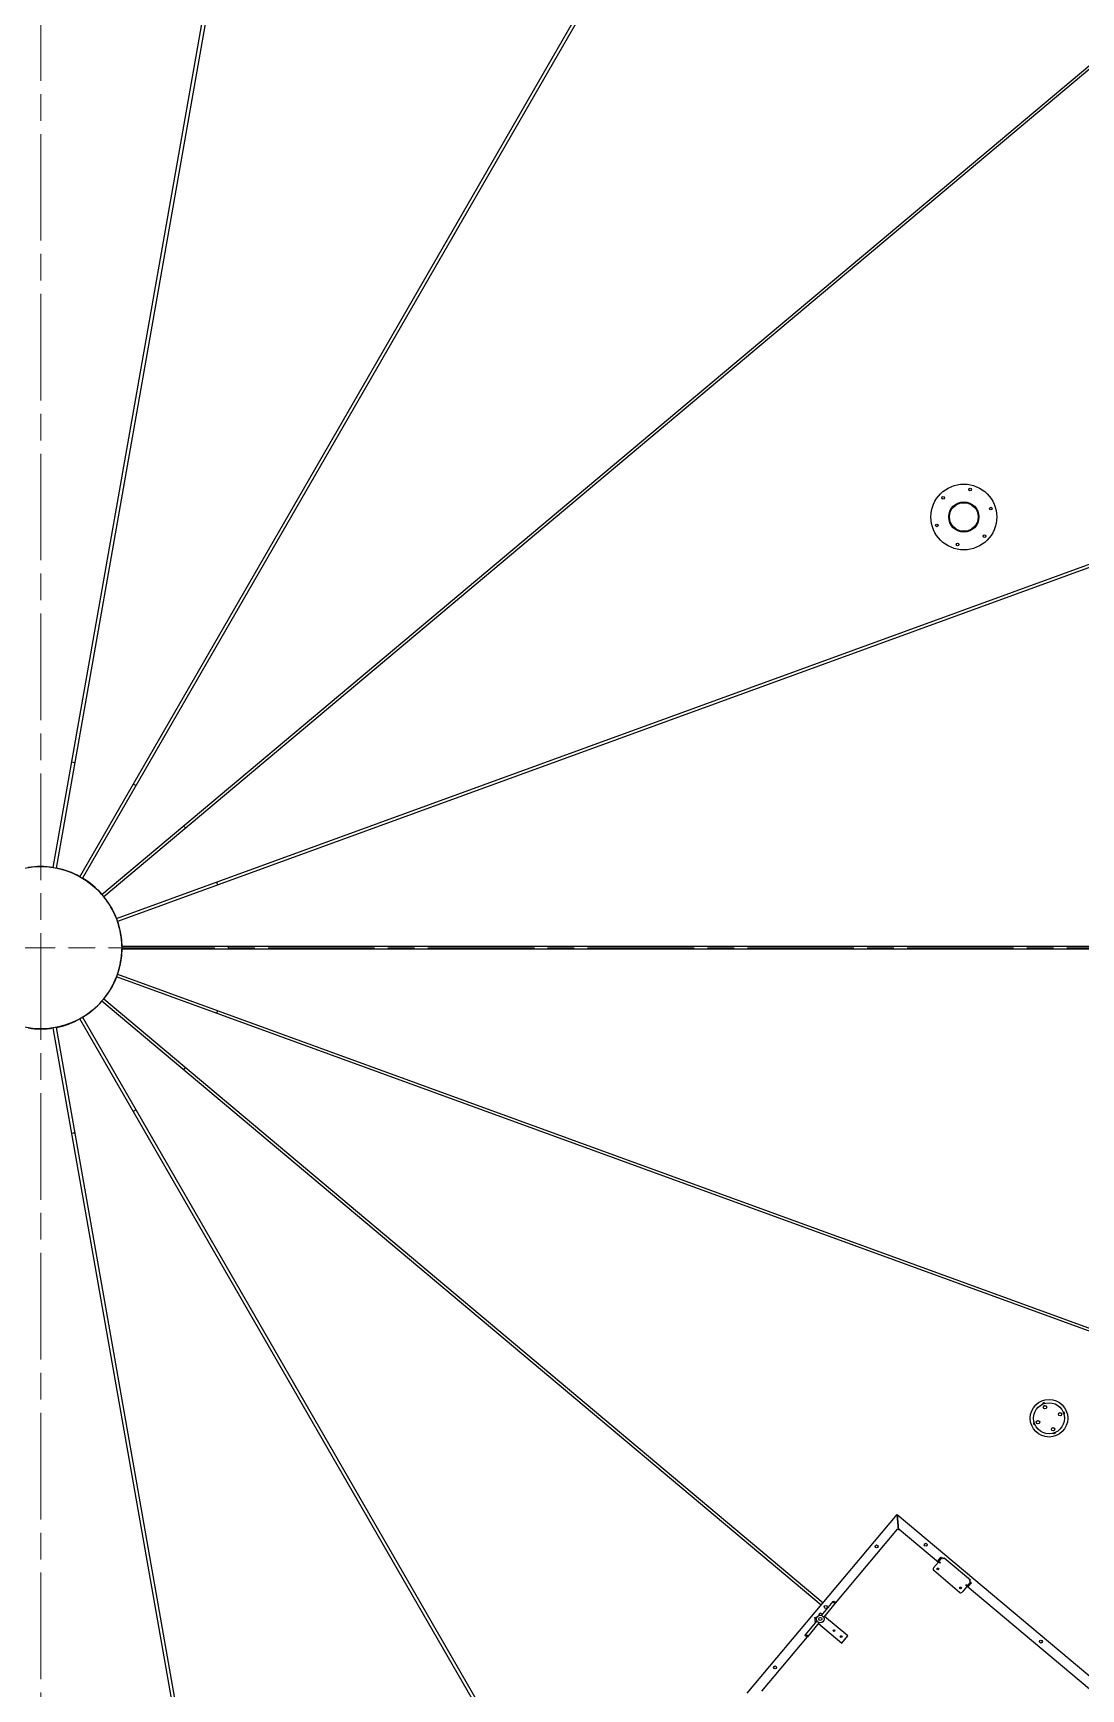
# Model space of a CAD drawing. Header units: millimetres. Extents: x 0 to 100323, y 0 to 59400.
# Drawn here: x 15212 to 20788, y 18274 to 27079 of the extents above; entities that cross this region are included whole.
import ezdxf

# ---------------------------------------------------------------- set-up
doc = ezdxf.new("R2010")
doc.units = ezdxf.units.MM
doc.header["$LTSCALE"] = 100
doc.linetypes.add('CHAIN', pattern=[0.3543, 0.2362, -0.0295, 0.0591, -0.0295])
doc.layers.add('Center Mark', color=7, linetype='Continuous', lineweight=18)
doc.layers.add('Visible', color=7, linetype='Continuous', lineweight=25)
doc.layers.add('P_Condensate (CS)', color=40, linetype='Continuous', lineweight=18, true_color=0xffbf00)

msp = doc.modelspace()

# ---------------------------------------------------------------- linework, layer by layer
at = {"layer": 'Center Mark', "linetype": 'CHAIN', "ltscale": 23.990969}
for p, q in [((15252.6, 30792.5), (15252.6, 13638.7)), ((23829.5, 22215.6), (6675.7, 22215.6))]:
    msp.add_line(p, q, dxfattribs=at)
at = {"layer": 'P_Condensate (CS)'}
msp.add_arc((15252.6, 22215.6), 8966, 45.96509, 314.03491, dxfattribs=at)
at = {"layer": 'Visible'}
for p, q in [((15461.6, 22593.6), (19160.7, 29000.6)), ((19174.6, 28992.6), (15475.5, 22585.6)), ((15319.7, 22642.3), (16187.4, 27563.2)), ((16203.2, 27560.4), (15335.5, 22639.5)), ((15578.3, 22499.3), (21245.6, 27254.8)), ((21255.9, 27242.5), (15588.6, 22487.1)), ((15655.7, 22370.8), (22607.7, 24901.2)), ((22613.2, 24886.1), (15661.2, 22355.8)), ((15684.5, 22223.6), (23082.6, 22223.6)), ((23082.6, 22207.6), (15684.5, 22207.6)), ((22607.7, 19530.1), (15655.7, 22060.4)), ((15661.2, 22075.4), (22613.2, 19545.1)), ((19406.1, 18720), (15578.3, 21931.9)), ((15588.6, 21944.2), (19416.4, 18732.3)), ((19052.5, 15618), (15461.6, 21837.6)), ((15475.5, 21845.6), (19066.4, 15626)), ((16081.8, 17467), (15319.7, 21789)), ((15335.5, 21791.7), (16098.1, 17467)), ((19012.7, 18251.2), (19809.7, 19201.1)), ((19809.7, 19201.1), (19816.9, 19119.4)), ((19816.9, 19119.4), (19809.7, 19201.1)), ((19809.7, 19201.1), (21372.5, 17889.8)), ((19482, 18729.6), (19812.3, 19123.3)), ((19812.9, 19123.9), (19812.3, 19123.3)), ((19816.9, 19119.4), (19812.3, 19123.3)), ((19815.2, 19122), (19812.9, 19123.9)), ((19814.6, 19121.3), (19815.2, 19122)), ((19820.7, 19124), (19816.9, 19119.4)), ((19818.1, 19122.3), (19820.1, 19124.6)), ((19818.8, 19121.7), (19818.1, 19122.3)), ((19820.7, 19124), (19820.1, 19124.6)), ((19820.7, 19124), (20029.5, 18948.8)), ((20003.1, 18917.4), (20029.5, 18948.8)), ((20026.2, 18954.2), (20024.9, 18952.7)), ((20026.2, 18954.2), (20042.9, 18974.1)), ((20026.2, 18954.2), (20030.8, 18950.4)), ((20030.8, 18950.4), (20029.5, 18948.8)), ((20037.2, 18942.4), (20029.5, 18948.8)), ((20030.8, 18950.4), (20032.1, 18951.9)), ((20032.1, 18951.9), (20034.7, 18955)), ((20032.1, 18951.9), (20038.2, 18946.8)), ((20034.7, 18955), (20043.6, 18965.6)), ((20039.7, 18945.5), (20037.2, 18942.4)), ((20038.2, 18946.8), (20039.7, 18945.5)), ((20042.9, 18974.1), (20047.5, 18970.3)), ((20043.6, 18965.6), (20048.1, 18971)), ((20054.3, 18965.9), (20048.1, 18971)), ((20059.4, 18972), (20054.3, 18965.9)), ((20059.4, 18972), (20200.4, 18853.8)), ((20142.3, 18787.6), (20004.4, 18903.3)), ((20195.2, 18847.6), (20200.4, 18853.8)), ((20195.2, 18847.6), (20201.3, 18842.5)), ((20182.7, 18820.3), (20156.3, 18788.9)), ((20175, 18826.7), (20177.6, 18829.8)), ((20182.7, 18820.3), (20175, 18826.7)), ((20177.6, 18829.8), (20179.1, 18828.5)), ((20185.3, 18823.3), (20179.1, 18828.5)), ((20184, 18821.8), (20182.7, 18820.3)), ((20182.7, 18820.3), (20932.7, 18191)), ((20184, 18821.8), (20185.3, 18823.3)), ((20184, 18821.8), (20188.6, 18818)), ((20185.3, 18823.3), (20187.9, 18826.5)), ((20188.6, 18818), (20187.3, 18816.4)), ((20187.9, 18826.5), (20196.8, 18837.1)), ((20188.6, 18818), (20205.3, 18837.9)), ((20196.8, 18837.1), (20201.3, 18842.5)), ((20200.7, 18841.7), (20205.3, 18837.9)), ((19398, 18674.6), (19390.9, 18666.2)), ((19411.1, 18670.1), (19405, 18675.2)), ((19406.9, 18665), (19469.8, 18739.9)), ((19419.1, 18654.7), (19482, 18729.6)), ((19383.3, 18636.9), (19320.4, 18561.9)), ((19395.6, 18626.6), (19332.7, 18551.6)), ((19369.8, 18651.9), (19372.4, 18655)), ((19369.8, 18651.9), (19375.2, 18647.4)), ((19379.3, 18652.4), (19372.3, 18644)), ((19377.7, 18650.5), (19372.4, 18655)), ((19372.9, 18636.9), (19379, 18631.8)), ((19374.4, 18631.9), (19374, 18631.4)), ((19374, 18631.4), (19376.8, 18629.1)), ((19374, 18631.4), (19374, 18631.4)), ((19376.3, 18634.1), (19374.4, 18631.9)), ((19381.7, 18650.4), (19379.3, 18652.4)), ((19390.9, 18666.2), (19393.3, 18664.2)), ((19391.3, 18621.5), (19515.4, 18517.4)), ((19547.5, 18555.7), (19423.4, 18659.8)), ((19089.8, 18262.2), (19332.7, 18551.6)), ((19515.4, 18517.4), (19547.5, 18555.7))]:
    msp.add_line(p, q, dxfattribs=at)
for centre, radius in [((15252.6, 22215.6), 8250), ((20164.9, 24506.3), 175), ((20198, 24652.6), 7), ((20054.8, 24608.1), 7), ((20164.9, 24506.3), 80.5), ((20164.9, 24506.3), 80), ((20164.9, 24506.3), 76.1), ((20308.2, 24550.8), 7), ((20021.7, 24461.8), 7), ((20275.1, 24404.5), 7), ((20131.9, 24360), 7), ((15252.6, 22215.6), 431.9), ((20618.1, 19713.7), 100), ((20618.1, 19713.7), 82.5), ((20596.7, 19772.4), 9), ((20596.7, 19772.4), 8.75), ((20676.8, 19735), 9), ((20676.8, 19735), 8.75), ((20559.4, 19692.3), 9), ((20559.4, 19692.3), 8.75), ((20639.5, 19654.9), 9), ((20639.5, 19654.9), 8.75), ((19700.3, 19031.8), 8), ((19962.2, 19040.5), 8), ((20027, 18912.4), 4.5), ((20147.3, 18811.5), 4.5), ((19430.4, 18710.1), 8), ((19401.2, 18645.8), 20), ((19401.2, 18645.8), 8), ((19474, 18584.7), 4.5), ((19512.3, 18552.6), 4.5), ((20575, 18526.3), 8), ((19160.4, 18388.4), 8)]:
    msp.add_circle(centre, radius, dxfattribs=at)
for centre, radius, start, end in [((15252.6, 22215.6), 8420, 9.75585, 276.75081), ((15252.6, 22215.6), 8326.9, 9.19557, 276.32923), ((15252.6, 22215.6), 8030, 304.01786, 74.21), ((15252.6, 22215.6), 7830, 18.84424, 73.39969), ((15252.6, 22215.6), 1000, 79.54163, 80.45837), ((15252.6, 22215.6), 1000, 59.54163, 60.45837), ((15252.6, 22215.6), 1000, 39.54163, 40.45837), ((15252.6, 22215.6), 431.9, 81.06132, 98.93868), ((15252.6, 22215.6), 431.9, 61.06132, 78.93868), ((15252.6, 22215.6), 431.9, 41.06132, 58.93868), ((15252.6, 22215.6), 1000, 19.54163, 20.45837), ((15252.6, 22215.6), 431.9, 21.06132, 38.93868), ((15252.6, 22215.6), 431.9, 1.06132, 18.93868), ((15252.6, 22215.6), 431.9, 341.06132, 358.93868), ((15252.6, 22215.6), 1000, 359.54163, 0.45837), ((15252.6, 22215.6), 431.9, 321.06132, 338.93868), ((15252.6, 22215.6), 431.9, 301.06132, 318.93868), ((15252.6, 22215.6), 431.9, 281.06132, 298.93868), ((15252.6, 22215.6), 1000, 339.54163, 340.45837), ((15252.6, 22215.6), 431.9, 261.06132, 278.93868), ((15252.6, 22215.6), 1000, 319.54163, 320.45837), ((15252.6, 22215.6), 1000, 299.54163, 300.45837), ((15252.6, 22215.6), 1000, 279.54163, 280.45837), ((15252.6, 22215.6), 8326.9, 278.07368, 351.61642), ((15252.6, 22215.6), 8420, 277.61744, 350.36105), ((20590.7, 19788.8), 7, 38.60084, 181.39916), ((20693.3, 19741), 7, 308.60084, 91.39916), ((20542.9, 19686.3), 7, 128.60084, 271.39916), ((20645.5, 19638.5), 7, 218.60084, 1.39916), ((20010.8, 18911), 10, 140, 230), ((20148.7, 18795.3), 10, 230, 320), ((15252.6, 22215.6), 8030, 205.79, 303.30742), ((15252.6, 22215.6), 7830, 206.60031, 297.7969), ((19401.8, 18671.4), 5, 50, 140), ((19376.1, 18640.8), 5, 140, 230)]:
    msp.add_arc(centre, radius, start, end, dxfattribs=at)
for centre, major_axis in [((19475.9, 18734.8), (6.13, -5.14)), ((19326.5, 18556.8), (-6.13, 5.14))]:
    msp.add_ellipse(centre, major_axis=major_axis, ratio=0.476683, dxfattribs=at)
msp.add_rational_spline([(19376.8, 18629.2), (19375.6, 18630.4), (19374.4, 18631.9)], [1.06460276084, 1.0459492628, 1], degree=2, dxfattribs=at)

doc.saveas('drawing.dxf')
